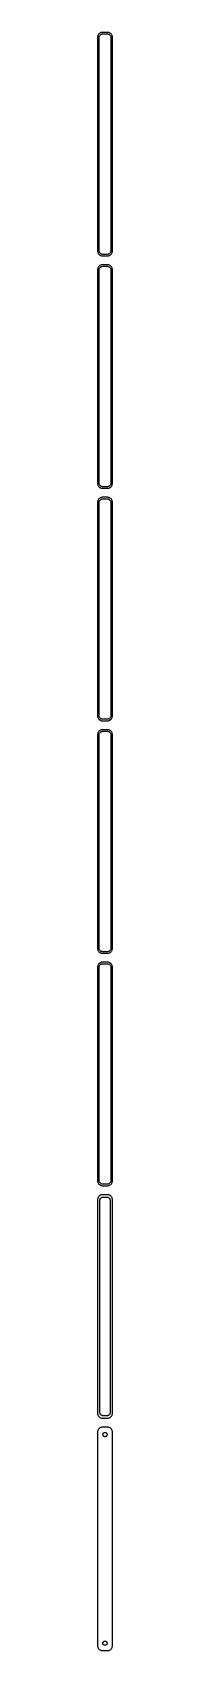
# Model space of a CAD drawing. Header units: metres. Extents: x -8 to 8, y 3398 to 6898.
# Drawn here: x -8 to 8, y 3398 to 5026 of the extents above; entities that cross this region are included whole.
import ezdxf

# ---------------------------------------------------------------- set-up
doc = ezdxf.new("R2010")
doc.units = ezdxf.units.M

msp = doc.modelspace()

# ---------------------------------------------------------------- linework, layer by layer
for p, q in [((-7.46057, 5022.13), (-7.5, 5021.5)), ((-7.5, 5021.5), (-7.5, 4806.5)), ((-7.34291, 5022.74), (-7.46057, 5022.13)), ((-7.14888, 5023.34), (-7.34291, 5022.74)), ((-6.88153, 5023.91), (-7.14888, 5023.34)), ((-6.54507, 5024.44), (-6.88153, 5023.91)), ((-6.14484, 5024.92), (-6.54507, 5024.44)), ((-5.68712, 5025.35), (-6.14484, 5024.92)), ((-6, 5021), (-5.96844, 5021.5)), ((-6, 4807), (-6, 5021)), ((-5.96844, 5021.5), (-5.87433, 5021.99)), ((-5.87433, 5021.99), (-5.7191, 5022.47)), ((-5.7191, 5022.47), (-5.50522, 5022.93)), ((-5.17912, 5025.72), (-5.68712, 5025.35)), ((-5.50522, 5022.93), (-5.23605, 5023.35)), ((-5.23605, 5023.35), (-4.91586, 5023.74)), ((-4.62889, 5026.02), (-5.17912, 5025.72)), ((-4.91586, 5023.74), (-4.54968, 5024.08)), ((-4.04507, 5026.26), (-4.62889, 5026.02)), ((-4.54968, 5024.08), (-4.1433, 5024.38)), ((-4.1433, 5024.38), (-3.70311, 5024.62)), ((-3.4369, 5026.41), (-4.04507, 5026.26)), ((-3.70311, 5024.62), (-3.23605, 5024.8)), ((-2.81395, 5026.49), (-3.4369, 5026.41)), ((-3.23605, 5024.8), (-2.74951, 5024.93)), ((2.81395, 5026.49), (-2.81395, 5026.49)), ((-2.74951, 5024.93), (-2.25116, 5024.99)), ((-2.25116, 5024.99), (2.25116, 5024.99)), ((2.25116, 5024.99), (2.74951, 5024.93)), ((2.74951, 5024.93), (3.23605, 5024.8)), ((3.4369, 5026.41), (2.81395, 5026.49)), ((3.23605, 5024.8), (3.70311, 5024.62)), ((4.04507, 5026.26), (3.4369, 5026.41)), ((3.70311, 5024.62), (4.1433, 5024.38)), ((4.62889, 5026.02), (4.04507, 5026.26)), ((4.1433, 5024.38), (4.54968, 5024.08)), ((4.54968, 5024.08), (4.91586, 5023.74)), ((5.17912, 5025.72), (4.62889, 5026.02)), ((4.91586, 5023.74), (5.23605, 5023.35)), ((5.68712, 5025.35), (5.17912, 5025.72)), ((5.23605, 5023.35), (5.50522, 5022.93)), ((5.50522, 5022.93), (5.7191, 5022.47)), ((6.14484, 5024.92), (5.68712, 5025.35)), ((5.7191, 5022.47), (5.87433, 5021.99)), ((5.87433, 5021.99), (5.96844, 5021.5)), ((5.96844, 5021.5), (6, 5021)), ((6, 5021), (6, 4807)), ((6.54507, 5024.44), (6.14484, 5024.92)), ((6.88153, 5023.91), (6.54507, 5024.44)), ((7.14888, 5023.34), (6.88153, 5023.91)), ((7.34291, 5022.74), (7.14888, 5023.34)), ((7.46057, 5022.13), (7.34291, 5022.74)), ((7.5, 5021.5), (7.46057, 5022.13)), ((7.5, 4806.5), (7.5, 5021.5)), ((-7.5, 4806.5), (-7.46057, 4805.87)), ((-7.46057, 4805.87), (-7.34291, 4805.26)), ((-5.96844, 4806.5), (-6, 4807)), ((-5.87433, 4806.01), (-5.96844, 4806.5)), ((-5.7191, 4805.53), (-5.87433, 4806.01)), ((-5.50522, 4805.07), (-5.7191, 4805.53)), ((5.7191, 4805.53), (5.50522, 4805.07)), ((5.87433, 4806.01), (5.7191, 4805.53)), ((5.96844, 4806.5), (5.87433, 4806.01)), ((6, 4807), (5.96844, 4806.5)), ((7.34291, 4805.26), (7.46057, 4805.87)), ((7.46057, 4805.87), (7.5, 4806.5)), ((-7.34291, 4805.26), (-7.14888, 4804.66)), ((-7.14888, 4789.34), (-7.34291, 4788.74)), ((-7.14888, 4804.66), (-6.88153, 4804.09)), ((-6.88153, 4789.91), (-7.14888, 4789.34)), ((-6.88153, 4804.09), (-6.54507, 4803.56)), ((-6.54507, 4790.44), (-6.88153, 4789.91)), ((-6.54507, 4803.56), (-6.14484, 4803.08)), ((-6.14484, 4790.92), (-6.54507, 4790.44)), ((-6.14484, 4803.08), (-5.68712, 4802.65)), ((-5.68712, 4791.35), (-6.14484, 4790.92)), ((-5.68712, 4802.65), (-5.17912, 4802.28)), ((-5.17912, 4791.72), (-5.68712, 4791.35)), ((-5.23605, 4804.65), (-5.50522, 4805.07)), ((-5.50522, 4788.93), (-5.23605, 4789.35)), ((-4.91586, 4804.26), (-5.23605, 4804.65)), ((-5.23605, 4789.35), (-4.91586, 4789.74)), ((-5.17912, 4802.28), (-4.62889, 4801.98)), ((-4.62889, 4792.02), (-5.17912, 4791.72)), ((-4.54968, 4803.92), (-4.91586, 4804.26)), ((-4.91586, 4789.74), (-4.54968, 4790.08)), ((-4.62889, 4801.98), (-4.04507, 4801.74)), ((-4.04507, 4792.26), (-4.62889, 4792.02)), ((-4.1433, 4803.62), (-4.54968, 4803.92)), ((-4.54968, 4790.08), (-4.1433, 4790.38)), ((-3.70311, 4803.38), (-4.1433, 4803.62)), ((-4.1433, 4790.38), (-3.70311, 4790.62)), ((-4.04507, 4801.74), (-3.4369, 4801.59)), ((-3.4369, 4792.41), (-4.04507, 4792.26)), ((-3.23605, 4803.2), (-3.70311, 4803.38)), ((-3.70311, 4790.62), (-3.23605, 4790.8)), ((-3.4369, 4801.59), (-2.81395, 4801.51)), ((-2.81395, 4792.49), (-3.4369, 4792.41)), ((-2.74951, 4803.07), (-3.23605, 4803.2)), ((-3.23605, 4790.8), (-2.74951, 4790.93)), ((-2.81395, 4801.51), (2.81395, 4801.51)), ((2.81395, 4792.49), (-2.81395, 4792.49)), ((-2.25116, 4803.01), (-2.74951, 4803.07)), ((-2.74951, 4790.93), (-2.25116, 4790.99)), ((2.25116, 4803.01), (-2.25116, 4803.01)), ((-2.25116, 4790.99), (2.25116, 4790.99)), ((2.74951, 4803.07), (2.25116, 4803.01)), ((2.25116, 4790.99), (2.74951, 4790.93)), ((3.23605, 4803.2), (2.74951, 4803.07)), ((2.74951, 4790.93), (3.23605, 4790.8)), ((2.81395, 4801.51), (3.4369, 4801.59)), ((3.4369, 4792.41), (2.81395, 4792.49)), ((3.70311, 4803.38), (3.23605, 4803.2)), ((3.23605, 4790.8), (3.70311, 4790.62)), ((3.4369, 4801.59), (4.04507, 4801.74)), ((4.04507, 4792.26), (3.4369, 4792.41)), ((4.1433, 4803.62), (3.70311, 4803.38)), ((3.70311, 4790.62), (4.1433, 4790.38)), ((4.04507, 4801.74), (4.62889, 4801.98)), ((4.62889, 4792.02), (4.04507, 4792.26)), ((4.54968, 4803.92), (4.1433, 4803.62)), ((4.1433, 4790.38), (4.54968, 4790.08)), ((4.91586, 4804.26), (4.54968, 4803.92)), ((4.54968, 4790.08), (4.91586, 4789.74)), ((4.62889, 4801.98), (5.17912, 4802.28)), ((5.17912, 4791.72), (4.62889, 4792.02)), ((5.23605, 4804.65), (4.91586, 4804.26)), ((4.91586, 4789.74), (5.23605, 4789.35)), ((5.17912, 4802.28), (5.68712, 4802.65)), ((5.68712, 4791.35), (5.17912, 4791.72)), ((5.50522, 4805.07), (5.23605, 4804.65)), ((5.23605, 4789.35), (5.50522, 4788.93)), ((5.68712, 4802.65), (6.14484, 4803.08)), ((6.14484, 4790.92), (5.68712, 4791.35)), ((6.14484, 4803.08), (6.54507, 4803.56)), ((6.54507, 4790.44), (6.14484, 4790.92)), ((6.54507, 4803.56), (6.88153, 4804.09)), ((6.88153, 4789.91), (6.54507, 4790.44)), ((6.88153, 4804.09), (7.14888, 4804.66)), ((7.14888, 4789.34), (6.88153, 4789.91)), ((7.14888, 4804.66), (7.34291, 4805.26)), ((7.34291, 4788.74), (7.14888, 4789.34)), ((-7.46057, 4788.13), (-7.5, 4787.5)), ((-7.5, 4787.5), (-7.5, 4572.5)), ((-7.34291, 4788.74), (-7.46057, 4788.13)), ((-6, 4787), (-5.96844, 4787.5)), ((-6, 4573), (-6, 4787)), ((-5.96844, 4787.5), (-5.87433, 4787.99)), ((-5.87433, 4787.99), (-5.7191, 4788.47)), ((-5.7191, 4788.47), (-5.50522, 4788.93)), ((5.50522, 4788.93), (5.7191, 4788.47)), ((5.7191, 4788.47), (5.87433, 4787.99)), ((5.87433, 4787.99), (5.96844, 4787.5)), ((5.96844, 4787.5), (6, 4787)), ((6, 4787), (6, 4573)), ((7.46057, 4788.13), (7.34291, 4788.74)), ((7.5, 4787.5), (7.46057, 4788.13)), ((7.5, 4572.5), (7.5, 4787.5)), ((-7.5, 4572.5), (-7.46057, 4571.87)), ((-7.46057, 4571.87), (-7.34291, 4571.26)), ((-7.34291, 4571.26), (-7.14888, 4570.66)), ((-7.14888, 4570.66), (-6.88153, 4570.09)), ((-6.88153, 4570.09), (-6.54507, 4569.56)), ((-6.54507, 4569.56), (-6.14484, 4569.08)), ((-6.14484, 4569.08), (-5.68712, 4568.65)), ((-5.96844, 4572.5), (-6, 4573)), ((-5.87433, 4572.01), (-5.96844, 4572.5)), ((-5.7191, 4571.53), (-5.87433, 4572.01)), ((-5.50522, 4571.07), (-5.7191, 4571.53)), ((-5.68712, 4568.65), (-5.17912, 4568.28)), ((-5.23605, 4570.65), (-5.50522, 4571.07)), ((-4.91586, 4570.26), (-5.23605, 4570.65)), ((-5.17912, 4568.28), (-4.62889, 4567.98)), ((-4.54968, 4569.92), (-4.91586, 4570.26)), ((-4.62889, 4567.98), (-4.04507, 4567.74)), ((-4.1433, 4569.62), (-4.54968, 4569.92)), ((-3.70311, 4569.38), (-4.1433, 4569.62)), ((-4.04507, 4567.74), (-3.4369, 4567.59)), ((-3.23605, 4569.2), (-3.70311, 4569.38)), ((-3.4369, 4567.59), (-2.81395, 4567.51)), ((-2.74951, 4569.07), (-3.23605, 4569.2)), ((-2.81395, 4567.51), (2.81395, 4567.51)), ((-2.25116, 4569.01), (-2.74951, 4569.07)), ((2.25116, 4569.01), (-2.25116, 4569.01)), ((2.74951, 4569.07), (2.25116, 4569.01)), ((3.23605, 4569.2), (2.74951, 4569.07)), ((2.81395, 4567.51), (3.4369, 4567.59)), ((3.70311, 4569.38), (3.23605, 4569.2)), ((3.4369, 4567.59), (4.04507, 4567.74)), ((4.1433, 4569.62), (3.70311, 4569.38)), ((4.04507, 4567.74), (4.62889, 4567.98)), ((4.54968, 4569.92), (4.1433, 4569.62)), ((4.91586, 4570.26), (4.54968, 4569.92)), ((4.62889, 4567.98), (5.17912, 4568.28)), ((5.23605, 4570.65), (4.91586, 4570.26)), ((5.17912, 4568.28), (5.68712, 4568.65)), ((5.50522, 4571.07), (5.23605, 4570.65)), ((5.7191, 4571.53), (5.50522, 4571.07)), ((5.68712, 4568.65), (6.14484, 4569.08)), ((5.87433, 4572.01), (5.7191, 4571.53)), ((5.96844, 4572.5), (5.87433, 4572.01)), ((6, 4573), (5.96844, 4572.5)), ((6.14484, 4569.08), (6.54507, 4569.56)), ((6.54507, 4569.56), (6.88153, 4570.09)), ((6.88153, 4570.09), (7.14888, 4570.66)), ((7.14888, 4570.66), (7.34291, 4571.26)), ((7.34291, 4571.26), (7.46057, 4571.87)), ((7.46057, 4571.87), (7.5, 4572.5)), ((-7.46057, 4554.13), (-7.5, 4553.5)), ((-7.5, 4553.5), (-7.5, 4338.5)), ((-7.34291, 4554.74), (-7.46057, 4554.13)), ((-7.14888, 4555.34), (-7.34291, 4554.74)), ((-6.88153, 4555.91), (-7.14888, 4555.34)), ((-6.54507, 4556.44), (-6.88153, 4555.91)), ((-6.14484, 4556.92), (-6.54507, 4556.44)), ((-5.68712, 4557.35), (-6.14484, 4556.92)), ((-6, 4553), (-5.96844, 4553.5)), ((-6, 4339), (-6, 4553)), ((-5.96844, 4553.5), (-5.87433, 4553.99)), ((-5.87433, 4553.99), (-5.7191, 4554.47)), ((-5.7191, 4554.47), (-5.50522, 4554.93)), ((-5.17912, 4557.72), (-5.68712, 4557.35)), ((-5.50522, 4554.93), (-5.23605, 4555.35)), ((-5.23605, 4555.35), (-4.91586, 4555.74)), ((-4.62889, 4558.02), (-5.17912, 4557.72)), ((-4.91586, 4555.74), (-4.54968, 4556.08)), ((-4.04507, 4558.26), (-4.62889, 4558.02)), ((-4.54968, 4556.08), (-4.1433, 4556.38)), ((-4.1433, 4556.38), (-3.70311, 4556.62)), ((-3.4369, 4558.41), (-4.04507, 4558.26)), ((-3.70311, 4556.62), (-3.23605, 4556.8)), ((-2.81395, 4558.49), (-3.4369, 4558.41)), ((-3.23605, 4556.8), (-2.74951, 4556.93)), ((2.81395, 4558.49), (-2.81395, 4558.49)), ((-2.74951, 4556.93), (-2.25116, 4556.99)), ((-2.25116, 4556.99), (2.25116, 4556.99)), ((2.25116, 4556.99), (2.74951, 4556.93)), ((2.74951, 4556.93), (3.23605, 4556.8)), ((3.4369, 4558.41), (2.81395, 4558.49)), ((3.23605, 4556.8), (3.70311, 4556.62)), ((4.04507, 4558.26), (3.4369, 4558.41)), ((3.70311, 4556.62), (4.1433, 4556.38)), ((4.62889, 4558.02), (4.04507, 4558.26)), ((4.1433, 4556.38), (4.54968, 4556.08)), ((4.54968, 4556.08), (4.91586, 4555.74)), ((5.17912, 4557.72), (4.62889, 4558.02)), ((4.91586, 4555.74), (5.23605, 4555.35)), ((5.68712, 4557.35), (5.17912, 4557.72)), ((5.23605, 4555.35), (5.50522, 4554.93)), ((5.50522, 4554.93), (5.7191, 4554.47)), ((6.14484, 4556.92), (5.68712, 4557.35)), ((5.7191, 4554.47), (5.87433, 4553.99)), ((5.87433, 4553.99), (5.96844, 4553.5)), ((5.96844, 4553.5), (6, 4553)), ((6, 4553), (6, 4339)), ((6.54507, 4556.44), (6.14484, 4556.92)), ((6.88153, 4555.91), (6.54507, 4556.44)), ((7.14888, 4555.34), (6.88153, 4555.91)), ((7.34291, 4554.74), (7.14888, 4555.34)), ((7.46057, 4554.13), (7.34291, 4554.74)), ((7.5, 4553.5), (7.46057, 4554.13)), ((7.5, 4338.5), (7.5, 4553.5)), ((-7.5, 4338.5), (-7.46057, 4337.87)), ((-7.46057, 4337.87), (-7.34291, 4337.26)), ((-7.34291, 4337.26), (-7.14888, 4336.66)), ((-7.14888, 4336.66), (-6.88153, 4336.09)), ((-6.88153, 4336.09), (-6.54507, 4335.56)), ((-6.54507, 4335.56), (-6.14484, 4335.08)), ((-6.14484, 4335.08), (-5.68712, 4334.65)), ((-5.96844, 4338.5), (-6, 4339)), ((-5.87433, 4338.01), (-5.96844, 4338.5)), ((-5.7191, 4337.53), (-5.87433, 4338.01)), ((-5.50522, 4337.07), (-5.7191, 4337.53)), ((-5.68712, 4334.65), (-5.17912, 4334.28)), ((-5.23605, 4336.65), (-5.50522, 4337.07)), ((-4.91586, 4336.26), (-5.23605, 4336.65)), ((-5.17912, 4334.28), (-4.62889, 4333.98)), ((-4.54968, 4335.92), (-4.91586, 4336.26)), ((-4.62889, 4333.98), (-4.04507, 4333.74)), ((-4.1433, 4335.62), (-4.54968, 4335.92)), ((-3.70311, 4335.38), (-4.1433, 4335.62)), ((-4.04507, 4333.74), (-3.4369, 4333.59)), ((-3.23605, 4335.2), (-3.70311, 4335.38)), ((-3.4369, 4333.59), (-2.81395, 4333.51)), ((-2.74951, 4335.07), (-3.23605, 4335.2)), ((-2.81395, 4333.51), (2.81395, 4333.51)), ((-2.25116, 4335.01), (-2.74951, 4335.07)), ((2.25116, 4335.01), (-2.25116, 4335.01)), ((2.74951, 4335.07), (2.25116, 4335.01)), ((3.23605, 4335.2), (2.74951, 4335.07)), ((2.81395, 4333.51), (3.4369, 4333.59)), ((3.70311, 4335.38), (3.23605, 4335.2)), ((3.4369, 4333.59), (4.04507, 4333.74)), ((4.1433, 4335.62), (3.70311, 4335.38)), ((4.04507, 4333.74), (4.62889, 4333.98)), ((4.54968, 4335.92), (4.1433, 4335.62)), ((4.91586, 4336.26), (4.54968, 4335.92)), ((4.62889, 4333.98), (5.17912, 4334.28)), ((5.23605, 4336.65), (4.91586, 4336.26)), ((5.17912, 4334.28), (5.68712, 4334.65)), ((5.50522, 4337.07), (5.23605, 4336.65)), ((5.7191, 4337.53), (5.50522, 4337.07)), ((5.68712, 4334.65), (6.14484, 4335.08)), ((5.87433, 4338.01), (5.7191, 4337.53)), ((5.96844, 4338.5), (5.87433, 4338.01)), ((6, 4339), (5.96844, 4338.5)), ((6.14484, 4335.08), (6.54507, 4335.56)), ((6.54507, 4335.56), (6.88153, 4336.09)), ((6.88153, 4336.09), (7.14888, 4336.66)), ((7.14888, 4336.66), (7.34291, 4337.26)), ((7.34291, 4337.26), (7.46057, 4337.87)), ((7.46057, 4337.87), (7.5, 4338.5)), ((-7.46057, 4320.13), (-7.5, 4319.5)), ((-7.5, 4319.5), (-7.5, 4104.5)), ((-7.34291, 4320.74), (-7.46057, 4320.13)), ((-7.14888, 4321.34), (-7.34291, 4320.74)), ((-6.88153, 4321.91), (-7.14888, 4321.34)), ((-6.54507, 4322.44), (-6.88153, 4321.91)), ((-6.14484, 4322.92), (-6.54507, 4322.44)), ((-5.68712, 4323.35), (-6.14484, 4322.92)), ((-6, 4319), (-5.96844, 4319.5)), ((-6, 4105), (-6, 4319)), ((-5.96844, 4319.5), (-5.87433, 4319.99)), ((-5.87433, 4319.99), (-5.7191, 4320.47)), ((-5.7191, 4320.47), (-5.50522, 4320.93)), ((-5.17912, 4323.72), (-5.68712, 4323.35)), ((-5.50522, 4320.93), (-5.23605, 4321.35)), ((-5.23605, 4321.35), (-4.91586, 4321.74)), ((-4.62889, 4324.02), (-5.17912, 4323.72)), ((-4.91586, 4321.74), (-4.54968, 4322.08)), ((-4.04507, 4324.26), (-4.62889, 4324.02)), ((-4.54968, 4322.08), (-4.1433, 4322.38)), ((-4.1433, 4322.38), (-3.70311, 4322.62)), ((-3.4369, 4324.41), (-4.04507, 4324.26)), ((-3.70311, 4322.62), (-3.23605, 4322.8)), ((-2.81395, 4324.49), (-3.4369, 4324.41)), ((-3.23605, 4322.8), (-2.74951, 4322.93)), ((2.81395, 4324.49), (-2.81395, 4324.49)), ((-2.74951, 4322.93), (-2.25116, 4322.99)), ((-2.25116, 4322.99), (2.25116, 4322.99)), ((2.25116, 4322.99), (2.74951, 4322.93)), ((2.74951, 4322.93), (3.23605, 4322.8)), ((3.4369, 4324.41), (2.81395, 4324.49)), ((3.23605, 4322.8), (3.70311, 4322.62)), ((4.04507, 4324.26), (3.4369, 4324.41)), ((3.70311, 4322.62), (4.1433, 4322.38)), ((4.62889, 4324.02), (4.04507, 4324.26)), ((4.1433, 4322.38), (4.54968, 4322.08)), ((4.54968, 4322.08), (4.91586, 4321.74)), ((5.17912, 4323.72), (4.62889, 4324.02)), ((4.91586, 4321.74), (5.23605, 4321.35)), ((5.68712, 4323.35), (5.17912, 4323.72)), ((5.23605, 4321.35), (5.50522, 4320.93)), ((5.50522, 4320.93), (5.7191, 4320.47)), ((6.14484, 4322.92), (5.68712, 4323.35)), ((5.7191, 4320.47), (5.87433, 4319.99)), ((5.87433, 4319.99), (5.96844, 4319.5)), ((5.96844, 4319.5), (6, 4319)), ((6, 4319), (6, 4105)), ((6.54507, 4322.44), (6.14484, 4322.92)), ((6.88153, 4321.91), (6.54507, 4322.44)), ((7.14888, 4321.34), (6.88153, 4321.91)), ((7.34291, 4320.74), (7.14888, 4321.34)), ((7.46057, 4320.13), (7.34291, 4320.74)), ((7.5, 4319.5), (7.46057, 4320.13)), ((7.5, 4104.5), (7.5, 4319.5)), ((-7.5, 4104.5), (-7.46057, 4103.87)), ((-7.46057, 4103.87), (-7.34291, 4103.26)), ((-7.34291, 4103.26), (-7.14888, 4102.66)), ((-7.14888, 4102.66), (-6.88153, 4102.09)), ((-6.88153, 4102.09), (-6.54507, 4101.56)), ((-6.54507, 4101.56), (-6.14484, 4101.08)), ((-6.14484, 4088.92), (-6.54507, 4088.44)), ((-6.14484, 4101.08), (-5.68712, 4100.65)), ((-5.68712, 4089.35), (-6.14484, 4088.92)), ((-5.96844, 4104.5), (-6, 4105)), ((-5.87433, 4104.01), (-5.96844, 4104.5)), ((-5.7191, 4103.53), (-5.87433, 4104.01)), ((-5.50522, 4103.07), (-5.7191, 4103.53)), ((-5.68712, 4100.65), (-5.17912, 4100.28)), ((-5.17912, 4089.72), (-5.68712, 4089.35)), ((-5.23605, 4102.65), (-5.50522, 4103.07)), ((-4.91586, 4102.26), (-5.23605, 4102.65)), ((-5.17912, 4100.28), (-4.62889, 4099.98)), ((-4.62889, 4090.02), (-5.17912, 4089.72)), ((-4.54968, 4101.92), (-4.91586, 4102.26)), ((-4.62889, 4099.98), (-4.04507, 4099.74)), ((-4.04507, 4090.26), (-4.62889, 4090.02)), ((-4.1433, 4101.62), (-4.54968, 4101.92)), ((-3.70311, 4101.38), (-4.1433, 4101.62)), ((-4.04507, 4099.74), (-3.4369, 4099.59)), ((-3.4369, 4090.41), (-4.04507, 4090.26)), ((-3.23605, 4101.2), (-3.70311, 4101.38)), ((-3.70311, 4088.62), (-3.23605, 4088.8)), ((-3.4369, 4099.59), (-2.81395, 4099.51)), ((-2.81395, 4090.49), (-3.4369, 4090.41)), ((-2.74951, 4101.07), (-3.23605, 4101.2)), ((-3.23605, 4088.8), (-2.74951, 4088.93)), ((-2.81395, 4099.51), (2.81395, 4099.51)), ((2.81395, 4090.49), (-2.81395, 4090.49)), ((-2.25116, 4101.01), (-2.74951, 4101.07)), ((-2.74951, 4088.93), (-2.25116, 4088.99)), ((2.25116, 4101.01), (-2.25116, 4101.01)), ((-2.25116, 4088.99), (2.25116, 4088.99)), ((2.74951, 4101.07), (2.25116, 4101.01)), ((2.25116, 4088.99), (2.74951, 4088.93)), ((3.23605, 4101.2), (2.74951, 4101.07)), ((2.74951, 4088.93), (3.23605, 4088.8)), ((2.81395, 4099.51), (3.4369, 4099.59)), ((3.4369, 4090.41), (2.81395, 4090.49)), ((3.70311, 4101.38), (3.23605, 4101.2)), ((3.23605, 4088.8), (3.70311, 4088.62)), ((3.4369, 4099.59), (4.04507, 4099.74)), ((4.04507, 4090.26), (3.4369, 4090.41)), ((4.1433, 4101.62), (3.70311, 4101.38)), ((4.04507, 4099.74), (4.62889, 4099.98)), ((4.62889, 4090.02), (4.04507, 4090.26)), ((4.54968, 4101.92), (4.1433, 4101.62)), ((4.91586, 4102.26), (4.54968, 4101.92)), ((4.62889, 4099.98), (5.17912, 4100.28)), ((5.17912, 4089.72), (4.62889, 4090.02)), ((5.23605, 4102.65), (4.91586, 4102.26)), ((5.17912, 4100.28), (5.68712, 4100.65)), ((5.68712, 4089.35), (5.17912, 4089.72)), ((5.50522, 4103.07), (5.23605, 4102.65)), ((5.7191, 4103.53), (5.50522, 4103.07)), ((5.68712, 4100.65), (6.14484, 4101.08)), ((6.14484, 4088.92), (5.68712, 4089.35)), ((5.87433, 4104.01), (5.7191, 4103.53)), ((5.96844, 4104.5), (5.87433, 4104.01)), ((6, 4105), (5.96844, 4104.5)), ((6.14484, 4101.08), (6.54507, 4101.56)), ((6.54507, 4088.44), (6.14484, 4088.92)), ((6.54507, 4101.56), (6.88153, 4102.09)), ((6.88153, 4102.09), (7.14888, 4102.66)), ((7.14888, 4102.66), (7.34291, 4103.26)), ((7.34291, 4103.26), (7.46057, 4103.87)), ((7.46057, 4103.87), (7.5, 4104.5)), ((-7.46057, 4086.13), (-7.5, 4085.5)), ((-7.5, 4085.5), (-7.5, 3870.5)), ((-7.34291, 4086.74), (-7.46057, 4086.13)), ((-7.14888, 4087.34), (-7.34291, 4086.74)), ((-6.88153, 4087.91), (-7.14888, 4087.34)), ((-6.54507, 4088.44), (-6.88153, 4087.91)), ((-6, 4085), (-5.96844, 4085.5)), ((-6, 3871), (-6, 4085)), ((-5.96844, 4085.5), (-5.87433, 4085.99)), ((-5.87433, 4085.99), (-5.7191, 4086.47)), ((-5.7191, 4086.47), (-5.50522, 4086.93)), ((-5.50522, 4086.93), (-5.23605, 4087.35)), ((-5.23605, 4087.35), (-4.91586, 4087.74)), ((-4.91586, 4087.74), (-4.54968, 4088.08)), ((-4.54968, 4088.08), (-4.1433, 4088.38)), ((-4.1433, 4088.38), (-3.70311, 4088.62)), ((3.70311, 4088.62), (4.1433, 4088.38)), ((4.1433, 4088.38), (4.54968, 4088.08)), ((4.54968, 4088.08), (4.91586, 4087.74)), ((4.91586, 4087.74), (5.23605, 4087.35)), ((5.23605, 4087.35), (5.50522, 4086.93)), ((5.50522, 4086.93), (5.7191, 4086.47)), ((5.7191, 4086.47), (5.87433, 4085.99)), ((5.87433, 4085.99), (5.96844, 4085.5)), ((5.96844, 4085.5), (6, 4085)), ((6, 4085), (6, 3871)), ((6.88153, 4087.91), (6.54507, 4088.44)), ((7.14888, 4087.34), (6.88153, 4087.91)), ((7.34291, 4086.74), (7.14888, 4087.34)), ((7.46057, 4086.13), (7.34291, 4086.74)), ((7.5, 4085.5), (7.46057, 4086.13)), ((7.5, 3870.5), (7.5, 4085.5)), ((-7.5, 3870.5), (-7.46057, 3869.87)), ((-7.46057, 3869.87), (-7.34291, 3869.26)), ((-7.34291, 3869.26), (-7.14888, 3868.66)), ((-7.14888, 3868.66), (-6.88153, 3868.09)), ((-6.88153, 3868.09), (-6.54507, 3867.56)), ((-6.54507, 3867.56), (-6.14484, 3867.08)), ((-6.14484, 3867.08), (-5.68712, 3866.65)), ((-5.96844, 3870.5), (-6, 3871)), ((-5.87433, 3870.01), (-5.96844, 3870.5)), ((-5.7191, 3869.53), (-5.87433, 3870.01)), ((-5.50522, 3869.07), (-5.7191, 3869.53)), ((-5.68712, 3866.65), (-5.17912, 3866.28)), ((-5.23605, 3868.65), (-5.50522, 3869.07)), ((-4.91586, 3868.26), (-5.23605, 3868.65)), ((-5.17912, 3866.28), (-4.62889, 3865.98)), ((-4.54968, 3867.92), (-4.91586, 3868.26)), ((-4.62889, 3865.98), (-4.04507, 3865.74)), ((-4.1433, 3867.62), (-4.54968, 3867.92)), ((-3.70311, 3867.38), (-4.1433, 3867.62)), ((-4.04507, 3865.74), (-3.4369, 3865.59)), ((-3.23605, 3867.2), (-3.70311, 3867.38)), ((-3.4369, 3865.59), (-2.81395, 3865.51)), ((-2.74951, 3867.07), (-3.23605, 3867.2)), ((-2.81395, 3865.51), (2.81395, 3865.51)), ((-2.25116, 3867.01), (-2.74951, 3867.07)), ((2.25116, 3867.01), (-2.25116, 3867.01)), ((2.74951, 3867.07), (2.25116, 3867.01)), ((3.23605, 3867.2), (2.74951, 3867.07)), ((2.81395, 3865.51), (3.4369, 3865.59)), ((3.70311, 3867.38), (3.23605, 3867.2)), ((3.4369, 3865.59), (4.04507, 3865.74)), ((4.1433, 3867.62), (3.70311, 3867.38)), ((4.04507, 3865.74), (4.62889, 3865.98)), ((4.54968, 3867.92), (4.1433, 3867.62)), ((4.91586, 3868.26), (4.54968, 3867.92)), ((4.62889, 3865.98), (5.17912, 3866.28)), ((5.23605, 3868.65), (4.91586, 3868.26)), ((5.17912, 3866.28), (5.68712, 3866.65)), ((5.50522, 3869.07), (5.23605, 3868.65)), ((5.7191, 3869.53), (5.50522, 3869.07)), ((5.68712, 3866.65), (6.14484, 3867.08)), ((5.87433, 3870.01), (5.7191, 3869.53)), ((5.96844, 3870.5), (5.87433, 3870.01)), ((6, 3871), (5.96844, 3870.5)), ((6.14484, 3867.08), (6.54507, 3867.56)), ((6.54507, 3867.56), (6.88153, 3868.09)), ((6.88153, 3868.09), (7.14888, 3868.66)), ((7.14888, 3868.66), (7.34291, 3869.26)), ((7.34291, 3869.26), (7.46057, 3869.87)), ((7.46057, 3869.87), (7.5, 3870.5)), ((-7.46057, 3852.13), (-7.5, 3851.5)), ((-7.5, 3851.5), (-7.5, 3636.5)), ((-7.34291, 3852.74), (-7.46057, 3852.13)), ((-7.14888, 3853.34), (-7.34291, 3852.74)), ((-6.88153, 3853.91), (-7.14888, 3853.34)), ((-6.54507, 3854.44), (-6.88153, 3853.91)), ((-6.14484, 3854.92), (-6.54507, 3854.44)), ((-5.68712, 3855.35), (-6.14484, 3854.92)), ((-5.17912, 3855.72), (-5.68712, 3855.35)), ((-4.62889, 3856.02), (-5.17912, 3855.72)), ((-5.11292, 3851), (-5.08836, 3851.39)), ((-5.11292, 3637), (-5.11292, 3851)), ((-5.08836, 3851.39), (-5.01512, 3851.77)), ((-5.01512, 3851.77), (-4.89432, 3852.15)), ((-4.89432, 3852.15), (-4.72786, 3852.5)), ((-4.72786, 3852.5), (-4.5184, 3852.83)), ((-4.04507, 3856.26), (-4.62889, 3856.02)), ((-4.5184, 3852.83), (-4.26921, 3853.13)), ((-4.26921, 3853.13), (-3.98424, 3853.4)), ((-3.4369, 3856.41), (-4.04507, 3856.26)), ((-3.98424, 3853.4), (-3.66798, 3853.63)), ((-3.66798, 3853.63), (-3.32541, 3853.82)), ((-2.81395, 3856.49), (-3.4369, 3856.41)), ((-3.32541, 3853.82), (-2.96194, 3853.96)), ((-2.96194, 3853.96), (-2.5833, 3854.06)), ((2.81395, 3856.49), (-2.81395, 3856.49)), ((-2.5833, 3854.06), (-2.19545, 3854.11)), ((-2.19545, 3854.11), (2.19545, 3854.11)), ((2.19545, 3854.11), (2.5833, 3854.06)), ((2.5833, 3854.06), (2.96194, 3853.96)), ((3.4369, 3856.41), (2.81395, 3856.49)), ((2.96194, 3853.96), (3.32541, 3853.82)), ((3.32541, 3853.82), (3.66798, 3853.63)), ((4.04507, 3856.26), (3.4369, 3856.41)), ((3.66798, 3853.63), (3.98424, 3853.4)), ((3.98424, 3853.4), (4.26921, 3853.13)), ((4.62889, 3856.02), (4.04507, 3856.26)), ((4.26921, 3853.13), (4.5184, 3852.83)), ((4.5184, 3852.83), (4.72786, 3852.5)), ((5.17912, 3855.72), (4.62889, 3856.02)), ((4.72786, 3852.5), (4.89432, 3852.15)), ((4.89432, 3852.15), (5.01512, 3851.77)), ((5.01512, 3851.77), (5.08836, 3851.39)), ((5.08836, 3851.39), (5.11292, 3851)), ((5.11292, 3851), (5.11292, 3637)), ((5.68712, 3855.35), (5.17912, 3855.72)), ((6.14484, 3854.92), (5.68712, 3855.35)), ((6.54507, 3854.44), (6.14484, 3854.92)), ((6.88153, 3853.91), (6.54507, 3854.44)), ((7.14888, 3853.34), (6.88153, 3853.91)), ((7.34291, 3852.74), (7.14888, 3853.34)), ((7.46057, 3852.13), (7.34291, 3852.74)), ((7.5, 3851.5), (7.46057, 3852.13)), ((7.5, 3636.5), (7.5, 3851.5)), ((-7.5, 3636.5), (-7.46057, 3635.87)), ((-7.46057, 3635.87), (-7.34291, 3635.26)), ((-7.34291, 3635.26), (-7.14888, 3634.66)), ((-7.14888, 3634.66), (-6.88153, 3634.09)), ((-6.88153, 3634.09), (-6.54507, 3633.56)), ((-6.54507, 3633.56), (-6.14484, 3633.08)), ((-6.14484, 3633.08), (-5.68712, 3632.65)), ((-5.68712, 3632.65), (-5.17912, 3632.28)), ((-5.08836, 3636.61), (-5.11292, 3637)), ((-5.01512, 3636.23), (-5.08836, 3636.61)), ((-4.89432, 3635.85), (-5.01512, 3636.23)), ((-4.72786, 3635.5), (-4.89432, 3635.85)), ((-4.5184, 3635.17), (-4.72786, 3635.5)), ((-4.26921, 3634.87), (-4.5184, 3635.17)), ((-3.98424, 3634.6), (-4.26921, 3634.87)), ((-3.66798, 3634.37), (-3.98424, 3634.6)), ((-3.32541, 3634.18), (-3.66798, 3634.37)), ((-2.96194, 3634.04), (-3.32541, 3634.18)), ((-2.5833, 3633.94), (-2.96194, 3634.04)), ((-2.19545, 3633.89), (-2.5833, 3633.94)), ((2.19545, 3633.89), (-2.19545, 3633.89)), ((2.5833, 3633.94), (2.19545, 3633.89)), ((2.96194, 3634.04), (2.5833, 3633.94)), ((3.32541, 3634.18), (2.96194, 3634.04)), ((3.66798, 3634.37), (3.32541, 3634.18)), ((3.98424, 3634.6), (3.66798, 3634.37)), ((4.26921, 3634.87), (3.98424, 3634.6)), ((4.5184, 3635.17), (4.26921, 3634.87)), ((4.72786, 3635.5), (4.5184, 3635.17)), ((4.89432, 3635.85), (4.72786, 3635.5)), ((5.01512, 3636.23), (4.89432, 3635.85)), ((5.08836, 3636.61), (5.01512, 3636.23)), ((5.11292, 3637), (5.08836, 3636.61)), ((5.17912, 3632.28), (5.68712, 3632.65)), ((5.68712, 3632.65), (6.14484, 3633.08)), ((6.14484, 3633.08), (6.54507, 3633.56)), ((6.54507, 3633.56), (6.88153, 3634.09)), ((6.88153, 3634.09), (7.14888, 3634.66)), ((7.14888, 3634.66), (7.34291, 3635.26)), ((7.34291, 3635.26), (7.46057, 3635.87)), ((7.46057, 3635.87), (7.5, 3636.5)), ((-7.46057, 3618.13), (-7.5, 3617.5)), ((-7.5, 3617.5), (-7.5, 3402.5)), ((-7.34291, 3618.74), (-7.46057, 3618.13)), ((-7.14888, 3619.34), (-7.34291, 3618.74)), ((-6.88153, 3619.91), (-7.14888, 3619.34)), ((-6.54507, 3620.44), (-6.88153, 3619.91)), ((-6.14484, 3620.92), (-6.54507, 3620.44)), ((-5.68712, 3621.35), (-6.14484, 3620.92)), ((-5.17912, 3621.72), (-5.68712, 3621.35)), ((-5.17912, 3632.28), (-4.62889, 3631.98)), ((-4.62889, 3622.02), (-5.17912, 3621.72)), ((-4.62889, 3631.98), (-4.04507, 3631.74)), ((-4.04507, 3622.26), (-4.62889, 3622.02)), ((-4.04507, 3631.74), (-3.4369, 3631.59)), ((-3.4369, 3622.41), (-4.04507, 3622.26)), ((-3.4369, 3631.59), (-2.81395, 3631.51)), ((-2.81395, 3622.49), (-3.4369, 3622.41)), ((-2.81395, 3631.51), (2.81395, 3631.51)), ((2.81395, 3622.49), (-2.81395, 3622.49)), ((-1.72748, 3616.26), (-1.55655, 3616.46)), ((-1.55655, 3616.46), (-1.36108, 3616.65)), ((-1.36108, 3616.65), (-1.14413, 3616.8)), ((-1.14413, 3616.8), (-0.90915, 3616.93)), ((-0.90915, 3616.93), (-0.65984, 3617.03)), ((-0.65984, 3617.03), (-0.4001, 3617.1)), ((-0.4001, 3617.1), (-0.13406, 3617.13)), ((-0.13406, 3617.13), (0.13406, 3617.13)), ((0.13406, 3617.13), (0.4001, 3617.1)), ((0.4001, 3617.1), (0.65984, 3617.03)), ((0.65984, 3617.03), (0.90915, 3616.93)), ((0.90915, 3616.93), (1.14413, 3616.8)), ((1.14413, 3616.8), (1.36108, 3616.65)), ((1.36108, 3616.65), (1.55655, 3616.46)), ((1.55655, 3616.46), (1.72748, 3616.26)), ((2.81395, 3631.51), (3.4369, 3631.59)), ((3.4369, 3622.41), (2.81395, 3622.49)), ((3.4369, 3631.59), (4.04507, 3631.74)), ((4.04507, 3622.26), (3.4369, 3622.41)), ((4.04507, 3631.74), (4.62889, 3631.98)), ((4.62889, 3622.02), (4.04507, 3622.26)), ((4.62889, 3631.98), (5.17912, 3632.28)), ((5.17912, 3621.72), (4.62889, 3622.02)), ((5.68712, 3621.35), (5.17912, 3621.72)), ((6.14484, 3620.92), (5.68712, 3621.35)), ((6.54507, 3620.44), (6.14484, 3620.92)), ((6.88153, 3619.91), (6.54507, 3620.44)), ((7.14888, 3619.34), (6.88153, 3619.91)), ((7.34291, 3618.74), (7.14888, 3619.34)), ((7.46057, 3618.13), (7.34291, 3618.74)), ((7.5, 3617.5), (7.46057, 3618.13)), ((7.5, 3402.5), (7.5, 3617.5)), ((-2.13528, 3615), (-2.11845, 3615.27)), ((-2.11845, 3614.73), (-2.13528, 3615)), ((-2.11845, 3615.27), (-2.06821, 3615.53)), ((-2.06821, 3614.47), (-2.11845, 3614.73)), ((-2.06821, 3615.53), (-1.98534, 3615.79)), ((-1.98534, 3614.21), (-2.06821, 3614.47)), ((-1.98534, 3615.79), (-1.87117, 3616.03)), ((-1.87117, 3613.97), (-1.98534, 3614.21)), ((-1.87117, 3616.03), (-1.72748, 3616.26)), ((-1.72748, 3613.74), (-1.87117, 3613.97)), ((-1.55655, 3613.54), (-1.72748, 3613.74)), ((-1.36108, 3613.35), (-1.55655, 3613.54)), ((-1.14413, 3613.2), (-1.36108, 3613.35)), ((-0.90915, 3613.07), (-1.14413, 3613.2)), ((-0.65984, 3612.97), (-0.90915, 3613.07)), ((-0.4001, 3612.9), (-0.65984, 3612.97)), ((-0.13406, 3612.87), (-0.4001, 3612.9)), ((0.13406, 3612.87), (-0.13406, 3612.87)), ((0.4001, 3612.9), (0.13406, 3612.87)), ((0.65984, 3612.97), (0.4001, 3612.9)), ((0.90915, 3613.07), (0.65984, 3612.97)), ((1.14413, 3613.2), (0.90915, 3613.07)), ((1.36108, 3613.35), (1.14413, 3613.2)), ((1.55655, 3613.54), (1.36108, 3613.35)), ((1.72748, 3613.74), (1.55655, 3613.54)), ((1.72748, 3616.26), (1.87117, 3616.03)), ((1.87117, 3613.97), (1.72748, 3613.74)), ((1.87117, 3616.03), (1.98534, 3615.79)), ((1.98534, 3614.21), (1.87117, 3613.97)), ((1.98534, 3615.79), (2.06821, 3615.53)), ((2.06821, 3614.47), (1.98534, 3614.21)), ((2.06821, 3615.53), (2.11845, 3615.27)), ((2.11845, 3614.73), (2.06821, 3614.47)), ((2.11845, 3615.27), (2.13528, 3615)), ((2.13528, 3615), (2.11845, 3614.73)), ((-2.13528, 3405), (-2.11845, 3405.27)), ((-2.11845, 3404.73), (-2.13528, 3405)), ((-2.11845, 3405.27), (-2.06821, 3405.53)), ((-2.06821, 3404.47), (-2.11845, 3404.73)), ((-2.06821, 3405.53), (-1.98534, 3405.79)), ((-1.98534, 3405.79), (-1.87117, 3406.03)), ((-1.87117, 3406.03), (-1.72748, 3406.26)), ((-1.72748, 3406.26), (-1.55655, 3406.46)), ((-1.55655, 3406.46), (-1.36108, 3406.65)), ((-1.36108, 3406.65), (-1.14413, 3406.8)), ((-1.14413, 3406.8), (-0.90915, 3406.93)), ((-0.90915, 3406.93), (-0.65984, 3407.03)), ((-0.65984, 3407.03), (-0.4001, 3407.1)), ((-0.4001, 3407.1), (-0.13406, 3407.13)), ((-0.13406, 3407.13), (0.13406, 3407.13)), ((0.13406, 3407.13), (0.4001, 3407.1)), ((0.4001, 3407.1), (0.65984, 3407.03)), ((0.65984, 3407.03), (0.90915, 3406.93)), ((0.90915, 3406.93), (1.14413, 3406.8)), ((1.14413, 3406.8), (1.36108, 3406.65)), ((1.36108, 3406.65), (1.55655, 3406.46)), ((1.55655, 3406.46), (1.72748, 3406.26)), ((1.72748, 3406.26), (1.87117, 3406.03)), ((1.87117, 3406.03), (1.98534, 3405.79)), ((1.98534, 3405.79), (2.06821, 3405.53)), ((2.06821, 3405.53), (2.11845, 3405.27)), ((2.11845, 3404.73), (2.06821, 3404.47)), ((2.11845, 3405.27), (2.13528, 3405)), ((2.13528, 3405), (2.11845, 3404.73)), ((-7.5, 3402.5), (-7.46057, 3401.87)), ((-7.46057, 3401.87), (-7.34291, 3401.26)), ((-7.34291, 3401.26), (-7.14888, 3400.66)), ((-7.14888, 3400.66), (-6.88153, 3400.09)), ((-6.88153, 3400.09), (-6.54507, 3399.56)), ((-6.54507, 3399.56), (-6.14484, 3399.08)), ((-6.14484, 3399.08), (-5.68712, 3398.65)), ((-5.68712, 3398.65), (-5.17912, 3398.28)), ((-5.17912, 3398.28), (-4.62889, 3397.98)), ((-4.62889, 3397.98), (-4.04507, 3397.74)), ((-4.04507, 3397.74), (-3.4369, 3397.59)), ((-3.4369, 3397.59), (-2.81395, 3397.51)), ((-2.81395, 3397.51), (2.81395, 3397.51)), ((-1.98534, 3404.21), (-2.06821, 3404.47)), ((-1.87117, 3403.97), (-1.98534, 3404.21)), ((-1.72748, 3403.74), (-1.87117, 3403.97)), ((-1.55655, 3403.54), (-1.72748, 3403.74)), ((-1.36108, 3403.35), (-1.55655, 3403.54)), ((-1.14413, 3403.2), (-1.36108, 3403.35)), ((-0.90915, 3403.07), (-1.14413, 3403.2)), ((-0.65984, 3402.97), (-0.90915, 3403.07)), ((-0.4001, 3402.9), (-0.65984, 3402.97)), ((-0.13406, 3402.87), (-0.4001, 3402.9)), ((0.13406, 3402.87), (-0.13406, 3402.87)), ((0.4001, 3402.9), (0.13406, 3402.87)), ((0.65984, 3402.97), (0.4001, 3402.9)), ((0.90915, 3403.07), (0.65984, 3402.97)), ((1.14413, 3403.2), (0.90915, 3403.07)), ((1.36108, 3403.35), (1.14413, 3403.2)), ((1.55655, 3403.54), (1.36108, 3403.35)), ((1.72748, 3403.74), (1.55655, 3403.54)), ((1.87117, 3403.97), (1.72748, 3403.74)), ((1.98534, 3404.21), (1.87117, 3403.97)), ((2.06821, 3404.47), (1.98534, 3404.21)), ((2.81395, 3397.51), (3.4369, 3397.59)), ((3.4369, 3397.59), (4.04507, 3397.74)), ((4.04507, 3397.74), (4.62889, 3397.98)), ((4.62889, 3397.98), (5.17912, 3398.28)), ((5.17912, 3398.28), (5.68712, 3398.65)), ((5.68712, 3398.65), (6.14484, 3399.08)), ((6.14484, 3399.08), (6.54507, 3399.56)), ((6.54507, 3399.56), (6.88153, 3400.09)), ((6.88153, 3400.09), (7.14888, 3400.66)), ((7.14888, 3400.66), (7.34291, 3401.26)), ((7.34291, 3401.26), (7.46057, 3401.87)), ((7.46057, 3401.87), (7.5, 3402.5))]:
    msp.add_line(p, q)

doc.saveas('drawing.dxf')
